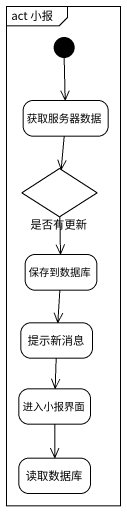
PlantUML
@startuml
mainframe act 小报
hide empty description
state 获取服务器数据
state 是否有更新 <<choice>>
state 保存到数据库
state 提示新消息
state 进入小报界面
state 读取数据库
[*] --> 获取服务器数据
获取服务器数据 --> 是否有更新
是否有更新 --> 保存到数据库
保存到数据库 --> 提示新消息
提示新消息 --> 进入小报界面
进入小报界面 --> 读取数据库
@enduml
